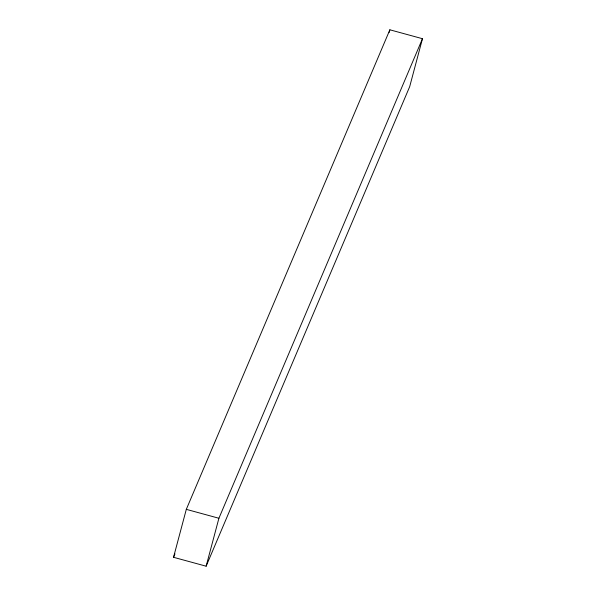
<?xml version="1.0" encoding="UTF-8"?>
<svg xmlns="http://www.w3.org/2000/svg" width="596" height="596" viewBox="0 0 596 596"><rect width="100%" height="100%" fill="white"/><g stroke="black" fill="none" stroke-linecap="round" stroke-linejoin="round"><path stroke-width="0.89" d="M173.533 557.297L186.31 509.357L389.866 29.8L422.467 38.703L409.69 86.644L206.134 566.2L173.533 557.297L174.986 553.87M206.134 566.2L218.911 518.259L422.467 38.703M389.158 32.467L389.866 29.8M186.31 509.357L218.911 518.259"/></g></svg>
